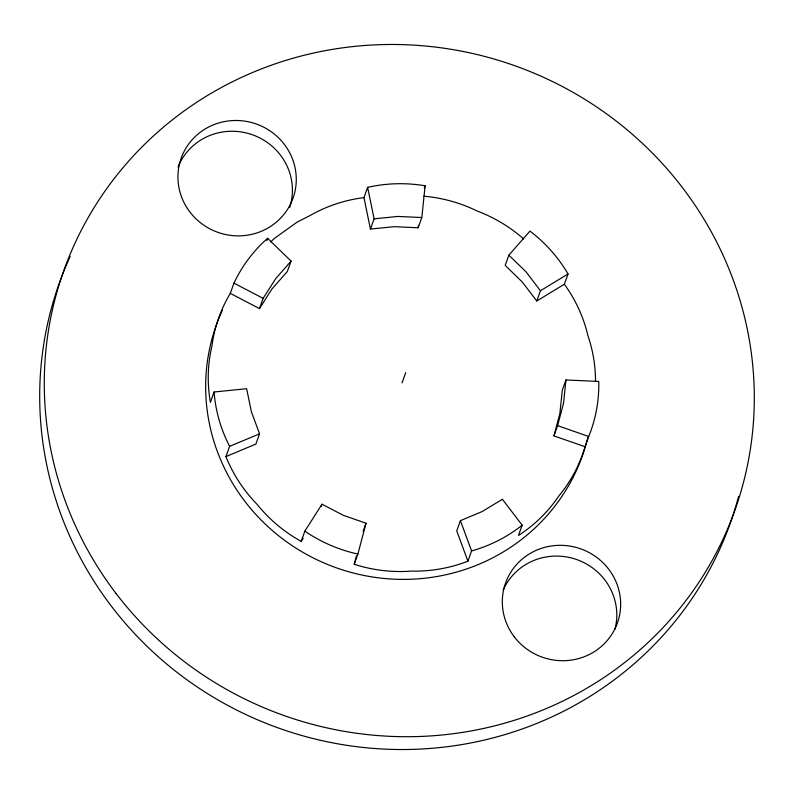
<?xml version="1.0" encoding="UTF-8"?>
<svg xmlns="http://www.w3.org/2000/svg" width="794" height="794" viewBox="0 0 794 794"><rect width="100%" height="100%" fill="white"/><g stroke="black" fill="none" stroke-linecap="round" stroke-linejoin="round"><path stroke-width="1.19" d="M418.16 227.769L421.822 217.526L425.118 185.776A145.808 141.094 19.7 0 0 367.632 187.354L363.96 197.607L370.431 229.079L394.201 226.677L418.16 227.769L418.408 225.327M565.953 379.959L563.551 403.144L557.616 425.644L553.944 435.896L585.039 446.734L588.701 436.492A145.808 141.094 19.7 0 0 598.755 381.448L565.953 379.959L562.291 390.201L559.879 413.386L553.944 435.896M585.039 446.734A145.808 141.094 19.7 0 1 558.728 496.111A145.808 141.094 19.7 0 1 518.502 535.424L522.164 525.171L502.384 499.257L482.246 511.505L460.401 520.646L471.586 550.927L467.924 561.179A145.808 141.094 19.7 0 1 411.491 571.104A145.808 141.094 19.7 0 1 354.223 564.296L356.407 555.999M354.223 564.296L357.896 554.053L366.014 523.226L343.316 515.316L322.007 504.21L304.866 531.126L301.204 541.379A145.808 141.094 19.7 0 1 257.137 504.379A145.808 141.094 19.7 0 1 225.953 456.59L229.625 446.337A145.808 141.094 19.7 0 1 214.092 391.998L246.646 388.713L251.37 411.699L259.549 433.822L255.876 444.064L225.953 456.59M230.29 293.393L233.962 283.14A145.808 141.094 19.7 0 1 267.608 238.299L291.07 261.127L287.398 271.379L271.985 288.937L259.469 308.598L230.29 293.393A145.808 141.094 19.7 0 0 211.909 346.184A145.808 141.094 19.7 0 0 210.42 402.24L214.092 391.998M266.794 240.582L267.608 238.299M259.469 308.598L263.142 298.355L275.657 278.694L291.07 261.127M370.431 229.079L374.103 218.836L367.632 187.354M424.304 188.059L425.118 185.776M321.193 506.483L322.007 504.21M402.042 382.907L405.714 372.654M363.166 531.196L366.014 523.226M508.865 255.152L505.202 265.404L522.333 282.069L536.784 300.995L564.355 284.232L568.028 273.98A145.808 141.094 19.7 0 0 529.975 231.104L508.865 255.152L526.005 271.826L540.446 290.743L536.784 300.995M460.401 520.646L456.729 530.888L467.924 561.179M301.204 541.379L303.179 538.272M270.675 241.962L274.049 238.666L297.135 222.122L309.849 215.65A145.808 141.094 19.7 0 1 363.96 197.607M540.446 290.743L568.028 273.98M229.625 446.337L259.549 433.822M374.103 218.836L397.873 216.434L421.822 217.526M557.616 425.644L588.701 436.492M233.962 283.14L263.142 298.355M587.808 437.603A194.351 188.069 19.7 0 1 337.45 568.206A194.351 188.069 19.7 0 1 222.429 310.146M595.5 381.13A145.808 141.094 19.7 0 0 587.977 335.872A145.808 141.094 19.7 0 0 564.355 284.232M523.633 238.934A145.808 141.094 19.7 0 0 477.224 211.055A145.808 141.094 19.7 0 0 423.857 196.217M357.896 554.053A145.808 141.094 19.7 0 1 304.866 531.126M522.164 525.171A145.808 141.094 19.7 0 1 471.586 550.927M738.569 496.449A356.308 344.794 19.7 0 1 278.188 727.919A356.308 344.794 19.7 0 1 70.19 256.492M178.035 167.077A59.381 57.466 19.7 0 1 252.74 134.881A59.381 57.466 19.7 0 1 289.711 207.333M503.128 590.21A59.381 57.466 19.7 0 1 576.533 559.502A59.381 57.466 19.7 0 1 614.963 629.225M116.103 593.535A356.308 344.794 19.7 0 0 726.302 531.95A356.308 344.794 19.7 0 0 355.484 46.3A356.308 344.794 19.7 0 0 116.103 593.535M187.364 208.415A59.381 57.466 19.7 0 0 289.731 205.606A59.381 57.466 19.7 0 0 234.21 120.509A59.381 57.466 19.7 0 0 187.364 208.415M514.284 636.838A59.381 57.466 19.7 0 0 615.985 626.575A59.381 57.466 19.7 0 0 554.182 545.627A59.381 57.466 19.7 0 0 514.284 636.838"/></g></svg>
